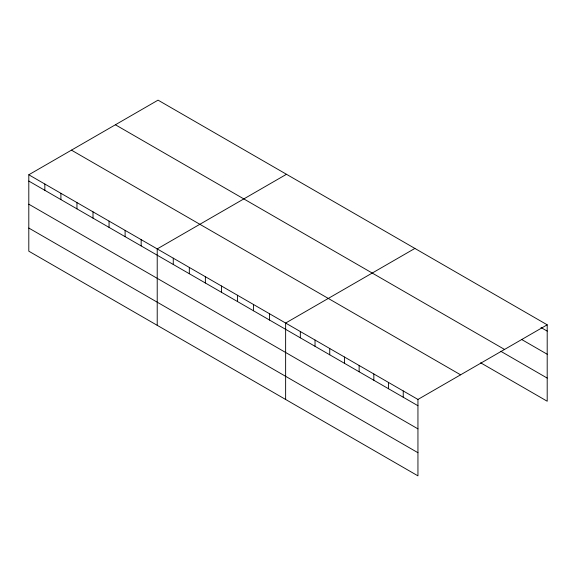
<?xml version="1.0" encoding="UTF-8"?>
<svg xmlns="http://www.w3.org/2000/svg" width="576" height="576" viewBox="0 0 576 576"><rect width="100%" height="100%" fill="white"/><g stroke="black" fill="none" stroke-linecap="round" stroke-linejoin="round"><path stroke-width="0.86" d="M417.946 428.868L417.946 399.442L28.8 174.773L28.8 251.186L417.946 475.855L417.946 428.868L28.8 204.199M480.658 362.808L547.2 401.227L547.2 324.814L158.054 100.145L28.8 174.773M286.474 174.29L157.219 248.911L157.219 325.325M414.893 248.429L285.631 323.057L285.631 399.463M417.946 399.442L547.2 324.814M541.008 327.528L547.2 331.099M521.669 339.502L547.2 354.24M115.402 124.776L504.547 349.445M500.774 351.281L547.2 378.086M71.453 150.149L460.598 374.818M28.8 181.058L417.946 405.727M28.8 228.046L417.946 452.714M403.243 390.953L403.243 397.238M388.541 382.464L388.541 388.75M373.838 373.982L373.838 380.261M359.136 365.494L359.136 371.779M344.441 357.005L344.441 363.29M329.738 348.516L329.738 354.802M315.036 340.027L315.036 346.313M300.334 331.538L300.334 337.824M269.582 313.783L269.582 320.069M253.526 304.517L253.526 310.802M237.478 295.25L237.478 301.536M221.429 285.984L221.429 292.27M205.373 276.718L205.373 283.003M189.324 267.451L189.324 273.73M173.268 258.178L173.268 264.463M141.163 239.645L141.163 245.93M125.114 230.378L125.114 236.664M109.058 221.112L109.058 227.398M93.01 211.846L93.01 218.124M76.954 202.572L76.954 208.858M60.905 193.306L60.905 199.591M44.849 184.039L44.849 190.325"/></g></svg>
